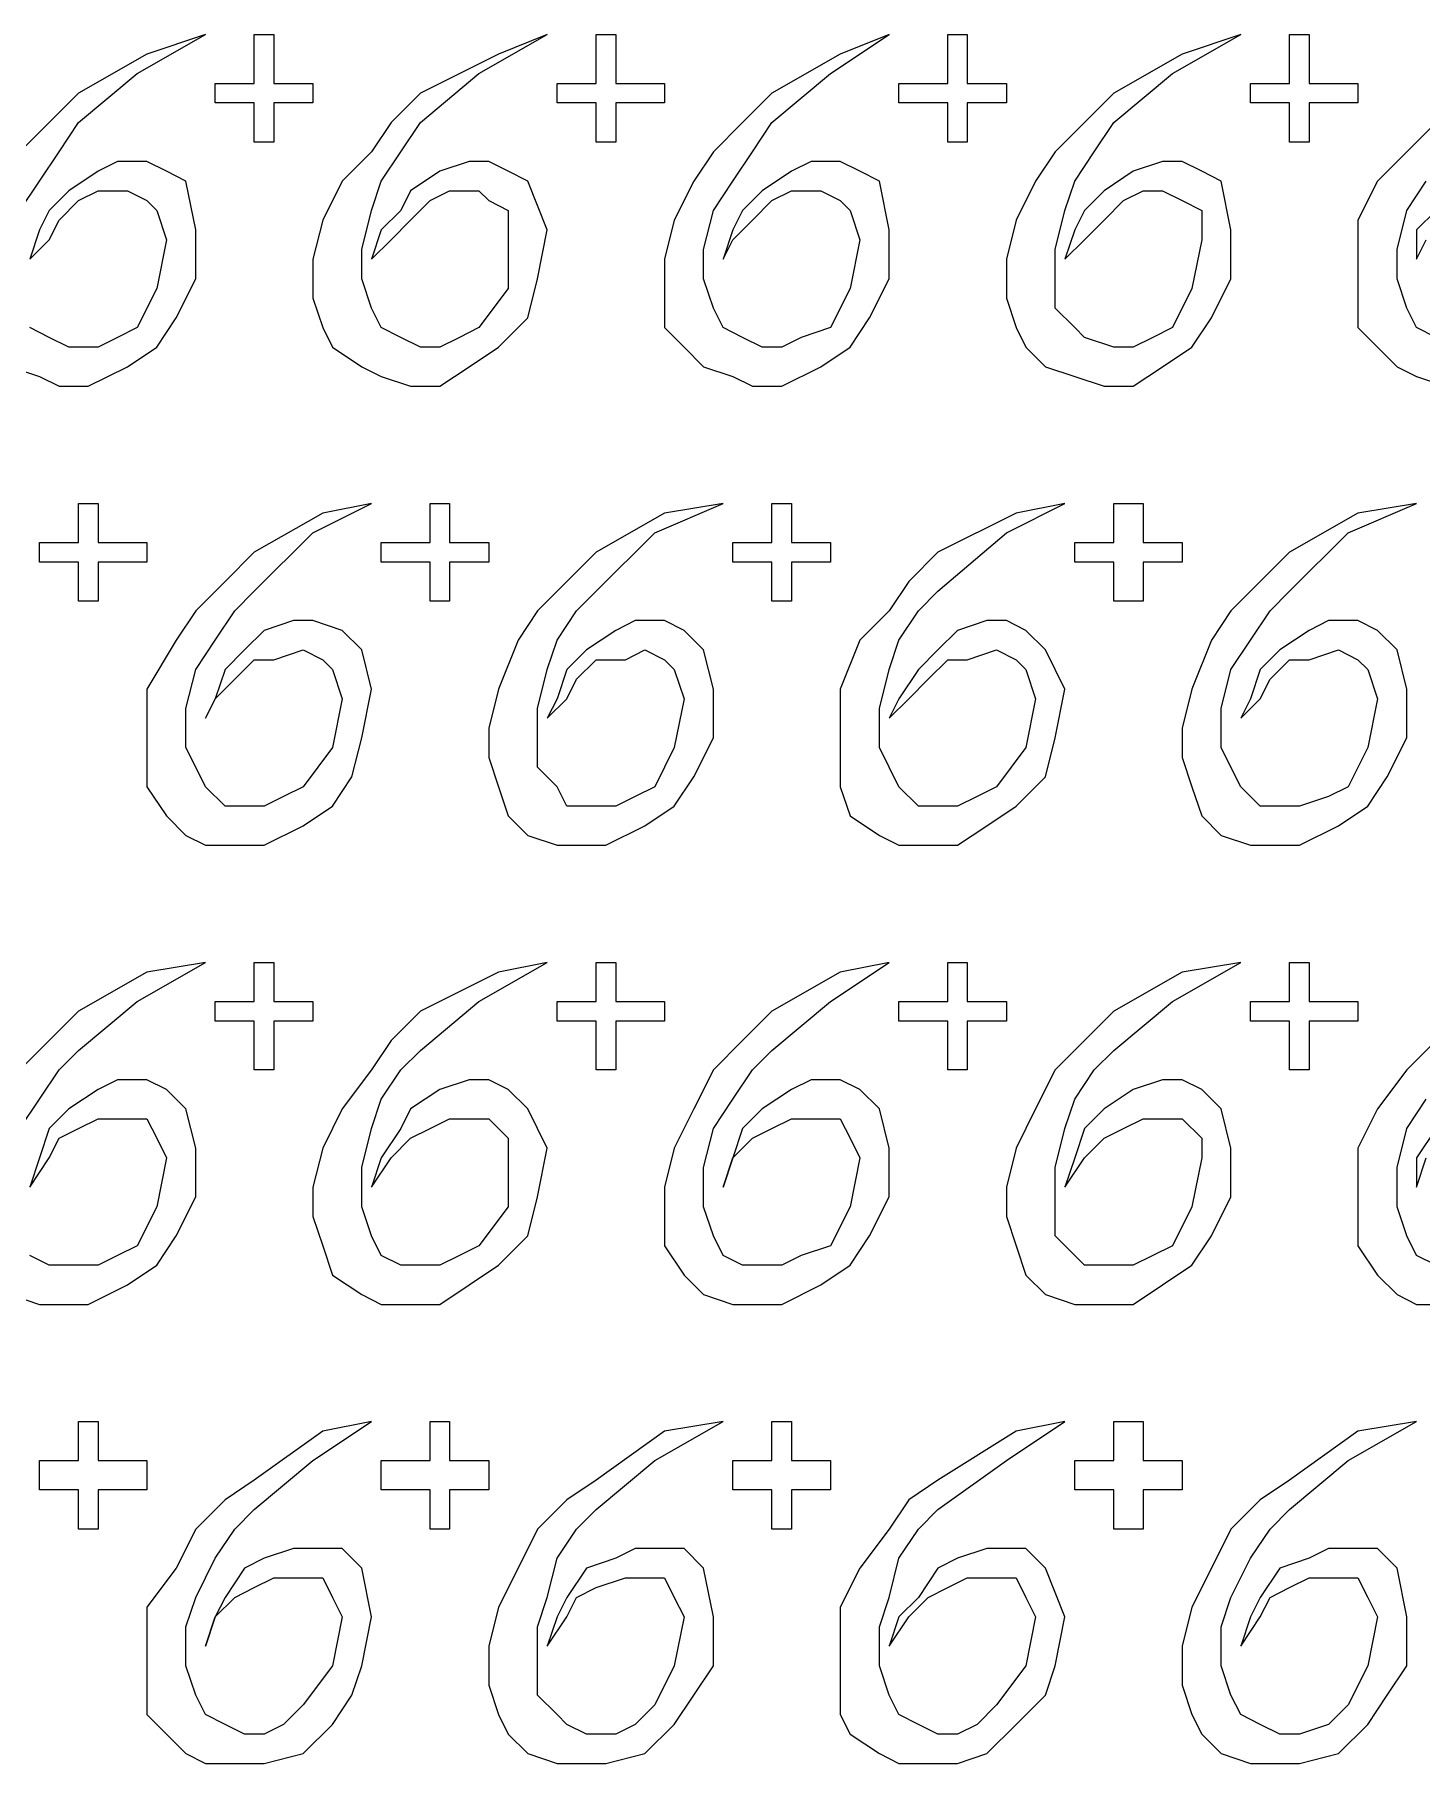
# Model space of a CAD drawing. Extents: x -66030 to 95157, y -13132 to 45879.
# Drawn here: x -4633 to -4078, y 25189 to 25880 of the extents above; entities that cross this region are included whole.
import ezdxf

# ---------------------------------------------------------------- set-up
doc = ezdxf.new("R2010")
doc.units = 0
doc.header["$LTSCALE"] = 100
doc.header["$MEASUREMENT"] = 0
doc.layers.get('0').update_dxf_attribs({"linetype": 'CONTINUOUS'})

msp = doc.modelspace()

# ---------------------------------------------------------------- linework, layer by layer
at = {"lineweight": 0}
for points in [[(-4638.93, 25809.6), (-4631.12, 25821.31), (-4623.3, 25833.03), (-4615.49, 25844.75), (-4592.06, 25864.28), (-4564.71, 25879.9), (-4588.15, 25872.09), (-4615.49, 25856.47), (-4627.21, 25844.75), (-4638.93, 25833.03)], [(-4072.56, 25844.75), (-4084.28, 25833.03), (-4096, 25821.31), (-4103.81, 25805.69), (-4103.81, 25790.07), (-4103.81, 25774.44), (-4103.81, 25762.72), (-4096, 25754.91), (-4088.19, 25747.1), (-4080.37, 25743.19), (-4068.66, 25739.29)], [(-4642.83, 25747.1), (-4631.12, 25743.19), (-4623.3, 25739.29), (-4611.59, 25739.29), (-4595.96, 25747.1), (-4584.24, 25754.91), (-4576.43, 25766.63), (-4568.62, 25782.25), (-4568.62, 25801.78), (-4572.53, 25821.31), (-4580.34, 25825.22), (-4588.15, 25829.13), (-4599.87, 25829.13), (-4607.68, 25825.22), (-4619.4, 25817.41), (-4627.21, 25809.6), (-4631.12, 25801.78), (-4635.02, 25790.07)], [(-4635.02, 25790.07), (-4627.21, 25797.88), (-4623.3, 25805.69), (-4615.49, 25813.5), (-4607.68, 25817.41), (-4595.96, 25817.41), (-4588.15, 25813.5), (-4584.24, 25809.6), (-4580.34, 25797.88), (-4584.24, 25778.35), (-4592.06, 25762.72), (-4599.87, 25758.82), (-4607.68, 25754.91), (-4619.4, 25754.91), (-4627.21, 25758.82), (-4635.02, 25762.72)], [(-4072.56, 25758.82), (-4080.37, 25762.72), (-4084.28, 25770.54), (-4088.19, 25782.25), (-4088.19, 25793.97), (-4084.28, 25809.6), (-4076.47, 25821.31)], [(-4072.56, 25809.6), (-4080.37, 25801.78), (-4080.37, 25790.07), (-4080.37, 25790.07), (-4076.47, 25797.88)], [(-4638.93, 25442.43), (-4631.12, 25454.15), (-4623.3, 25465.87), (-4615.49, 25473.68), (-4592.06, 25493.21), (-4564.71, 25508.84), (-4588.15, 25504.93), (-4615.49, 25489.31), (-4627.21, 25477.59), (-4638.93, 25465.87)], [(-4072.56, 25477.59), (-4084.28, 25465.87), (-4096, 25450.25), (-4103.81, 25434.62), (-4103.81, 25419), (-4103.81, 25407.28), (-4103.81, 25395.56), (-4096, 25383.85), (-4088.19, 25376.03), (-4080.37, 25372.13), (-4068.66, 25372.13)], [(-4642.83, 25376.03), (-4631.12, 25372.13), (-4623.3, 25372.13), (-4611.59, 25372.13), (-4595.96, 25379.94), (-4584.24, 25387.75), (-4576.43, 25399.47), (-4568.62, 25415.09), (-4568.62, 25434.62), (-4572.53, 25450.25), (-4580.34, 25458.06), (-4588.15, 25461.96), (-4599.87, 25461.96), (-4607.68, 25458.06), (-4619.4, 25450.25), (-4627.21, 25442.43), (-4631.12, 25430.72), (-4635.02, 25419)], [(-4072.56, 25387.75), (-4080.37, 25391.66), (-4084.28, 25399.47), (-4088.19, 25411.19), (-4088.19, 25426.81), (-4084.28, 25442.43), (-4076.47, 25454.15)], [(-4635.02, 25419), (-4627.21, 25430.72), (-4623.3, 25438.53), (-4615.49, 25442.43), (-4607.68, 25446.34), (-4595.96, 25446.34), (-4588.15, 25446.34), (-4584.24, 25438.53), (-4580.34, 25430.72), (-4584.24, 25411.19), (-4592.06, 25395.56), (-4599.87, 25391.66), (-4607.68, 25387.75), (-4619.4, 25387.75), (-4627.21, 25387.75), (-4635.02, 25391.66)], [(-4072.56, 25442.43), (-4080.37, 25430.72), (-4080.37, 25419), (-4080.37, 25419), (-4076.47, 25430.72)]]:
    msp.add_lwpolyline(points, dxfattribs=at)
for points in [[(-4560.81, 25860.37), (-4553, 25860.37), (-4545.19, 25860.37), (-4545.19, 25872.09), (-4545.19, 25879.9), (-4541.28, 25879.9), (-4537.37, 25879.9), (-4537.37, 25872.09), (-4537.37, 25860.37), (-4529.56, 25860.37), (-4521.75, 25860.37), (-4521.75, 25856.47), (-4521.75, 25852.56), (-4529.56, 25852.56), (-4537.37, 25852.56), (-4537.37, 25844.75), (-4537.37, 25836.94), (-4541.28, 25836.94), (-4545.19, 25836.94), (-4545.19, 25844.75), (-4545.19, 25852.56), (-4553, 25852.56), (-4560.81, 25852.56), (-4560.81, 25856.47), (-4560.81, 25860.37)], [(-4498.31, 25790.07), (-4490.5, 25797.88), (-4482.69, 25805.69), (-4474.88, 25813.5), (-4467.07, 25817.41), (-4455.35, 25817.41), (-4451.44, 25813.5), (-4443.63, 25809.6), (-4443.63, 25797.88), (-4443.63, 25778.35), (-4455.35, 25762.72), (-4463.16, 25758.82), (-4470.97, 25754.91), (-4478.78, 25754.91), (-4486.6, 25758.82), (-4494.41, 25762.72), (-4498.31, 25770.54), (-4502.22, 25782.25), (-4502.22, 25793.97), (-4498.31, 25809.6), (-4494.41, 25821.31), (-4486.6, 25833.03), (-4478.78, 25844.75), (-4455.35, 25864.28), (-4428.01, 25879.9), (-4447.54, 25872.09), (-4478.78, 25856.47), (-4490.5, 25844.75), (-4498.31, 25833.03), (-4510.03, 25821.31), (-4517.84, 25805.69), (-4521.75, 25790.07), (-4521.75, 25774.44), (-4517.84, 25762.72), (-4513.94, 25754.91), (-4502.22, 25747.1), (-4494.41, 25743.19), (-4482.69, 25739.29), (-4470.97, 25739.29), (-4459.25, 25747.1), (-4447.54, 25754.91), (-4435.82, 25766.63), (-4431.91, 25782.25), (-4428.01, 25801.78), (-4435.82, 25821.31), (-4443.63, 25825.22), (-4451.44, 25829.13), (-4459.25, 25829.13), (-4470.97, 25825.22), (-4482.69, 25817.41), (-4486.6, 25809.6), (-4494.41, 25801.78), (-4498.31, 25790.07)], [(-4424.1, 25860.37), (-4416.29, 25860.37), (-4408.48, 25860.37), (-4408.48, 25872.09), (-4408.48, 25879.9), (-4404.57, 25879.9), (-4400.66, 25879.9), (-4400.66, 25872.09), (-4400.66, 25860.37), (-4388.95, 25860.37), (-4381.13, 25860.37), (-4381.13, 25856.47), (-4381.13, 25852.56), (-4388.95, 25852.56), (-4400.66, 25852.56), (-4400.66, 25844.75), (-4400.66, 25836.94), (-4404.57, 25836.94), (-4408.48, 25836.94), (-4408.48, 25844.75), (-4408.48, 25852.56), (-4416.29, 25852.56), (-4424.1, 25852.56), (-4424.1, 25856.47), (-4424.1, 25860.37)], [(-4357.7, 25790.07), (-4353.79, 25797.88), (-4345.98, 25805.69), (-4338.17, 25813.5), (-4330.36, 25817.41), (-4318.64, 25817.41), (-4310.83, 25813.5), (-4306.92, 25809.6), (-4303.02, 25797.88), (-4306.92, 25778.35), (-4314.73, 25762.72), (-4326.45, 25758.82), (-4334.26, 25754.91), (-4342.07, 25754.91), (-4349.89, 25758.82), (-4357.7, 25762.72), (-4361.6, 25770.54), (-4365.51, 25782.25), (-4365.51, 25793.97), (-4361.6, 25809.6), (-4353.79, 25821.31), (-4345.98, 25833.03), (-4338.17, 25844.75), (-4314.73, 25864.28), (-4291.3, 25879.9), (-4310.83, 25872.09), (-4338.17, 25856.47), (-4349.89, 25844.75), (-4361.6, 25833.03), (-4369.42, 25821.31), (-4377.23, 25805.69), (-4381.13, 25790.07), (-4381.13, 25774.44), (-4381.13, 25762.72), (-4373.32, 25754.91), (-4365.51, 25747.1), (-4353.79, 25743.19), (-4345.98, 25739.29), (-4334.26, 25739.29), (-4318.64, 25747.1), (-4306.92, 25754.91), (-4299.11, 25766.63), (-4291.3, 25782.25), (-4291.3, 25801.78), (-4295.2, 25821.31), (-4303.02, 25825.22), (-4310.83, 25829.13), (-4322.54, 25829.13), (-4330.36, 25825.22), (-4342.07, 25817.41), (-4349.89, 25809.6), (-4353.79, 25801.78), (-4357.7, 25790.07)], [(-4287.39, 25860.37), (-4275.67, 25860.37), (-4267.86, 25860.37), (-4267.86, 25872.09), (-4267.86, 25879.9), (-4263.96, 25879.9), (-4260.05, 25879.9), (-4260.05, 25872.09), (-4260.05, 25860.37), (-4252.24, 25860.37), (-4244.43, 25860.37), (-4244.43, 25856.47), (-4244.43, 25852.56), (-4252.24, 25852.56), (-4260.05, 25852.56), (-4260.05, 25844.75), (-4260.05, 25836.94), (-4263.96, 25836.94), (-4267.86, 25836.94), (-4267.86, 25844.75), (-4267.86, 25852.56), (-4275.67, 25852.56), (-4287.39, 25852.56), (-4287.39, 25856.47), (-4287.39, 25860.37)], [(-4220.99, 25790.07), (-4213.18, 25797.88), (-4205.37, 25805.69), (-4197.55, 25813.5), (-4189.74, 25817.41), (-4181.93, 25817.41), (-4174.12, 25813.5), (-4166.31, 25809.6), (-4166.31, 25797.88), (-4170.21, 25778.35), (-4178.02, 25762.72), (-4185.84, 25758.82), (-4193.65, 25754.91), (-4201.46, 25754.91), (-4213.18, 25758.82), (-4217.08, 25762.72), (-4224.9, 25770.54), (-4224.9, 25782.25), (-4224.9, 25793.97), (-4220.99, 25809.6), (-4217.08, 25821.31), (-4209.27, 25833.03), (-4201.46, 25844.75), (-4178.02, 25864.28), (-4150.68, 25879.9), (-4174.12, 25872.09), (-4201.46, 25856.47), (-4213.18, 25844.75), (-4224.9, 25833.03), (-4232.71, 25821.31), (-4240.52, 25805.69), (-4244.43, 25790.07), (-4244.43, 25774.44), (-4240.52, 25762.72), (-4236.61, 25754.91), (-4228.8, 25747.1), (-4217.08, 25743.19), (-4205.37, 25739.29), (-4193.65, 25739.29), (-4181.93, 25747.1), (-4170.21, 25754.91), (-4162.4, 25766.63), (-4154.59, 25782.25), (-4154.59, 25801.78), (-4158.49, 25821.31), (-4166.31, 25825.22), (-4174.12, 25829.13), (-4181.93, 25829.13), (-4193.65, 25825.22), (-4205.37, 25817.41), (-4213.18, 25809.6), (-4217.08, 25801.78), (-4220.99, 25790.07)], [(-4146.78, 25860.37), (-4138.96, 25860.37), (-4131.15, 25860.37), (-4131.15, 25872.09), (-4131.15, 25879.9), (-4127.25, 25879.9), (-4123.34, 25879.9), (-4123.34, 25872.09), (-4123.34, 25860.37), (-4115.53, 25860.37), (-4103.81, 25860.37), (-4103.81, 25856.47), (-4103.81, 25852.56), (-4115.53, 25852.56), (-4123.34, 25852.56), (-4123.34, 25844.75), (-4123.34, 25836.94), (-4127.25, 25836.94), (-4131.15, 25836.94), (-4131.15, 25844.75), (-4131.15, 25852.56), (-4138.96, 25852.56), (-4146.78, 25852.56), (-4146.78, 25856.47), (-4146.78, 25860.37)], [(-4631.12, 25676.79), (-4623.3, 25676.79), (-4615.49, 25676.79), (-4615.49, 25684.6), (-4615.49, 25692.42), (-4611.59, 25692.42), (-4607.68, 25692.42), (-4607.68, 25684.6), (-4607.68, 25676.79), (-4599.87, 25676.79), (-4588.15, 25676.79), (-4588.15, 25672.89), (-4588.15, 25668.98), (-4599.87, 25668.98), (-4607.68, 25668.98), (-4607.68, 25661.17), (-4607.68, 25653.36), (-4611.59, 25653.36), (-4615.49, 25653.36), (-4615.49, 25661.17), (-4615.49, 25668.98), (-4623.3, 25668.98), (-4631.12, 25668.98), (-4631.12, 25672.89), (-4631.12, 25676.79)], [(-4564.71, 25606.49), (-4560.81, 25614.3), (-4553, 25622.11), (-4545.19, 25629.92), (-4537.37, 25629.92), (-4525.66, 25633.83), (-4517.84, 25629.92), (-4513.94, 25626.02), (-4510.03, 25614.3), (-4513.94, 25594.77), (-4525.66, 25579.14), (-4533.47, 25575.24), (-4541.28, 25571.33), (-4549.09, 25571.33), (-4556.9, 25571.33), (-4564.71, 25579.14), (-4568.62, 25586.96), (-4572.53, 25594.77), (-4572.53, 25610.39), (-4568.62, 25626.02), (-4560.81, 25637.73), (-4553, 25649.45), (-4545.19, 25657.26), (-4521.75, 25680.7), (-4498.31, 25692.42), (-4517.84, 25688.51), (-4545.19, 25672.89), (-4556.9, 25661.17), (-4568.62, 25649.45), (-4576.43, 25637.73), (-4588.15, 25618.2), (-4588.15, 25602.58), (-4588.15, 25590.86), (-4588.15, 25579.14), (-4580.34, 25567.43), (-4572.53, 25559.61), (-4564.71, 25555.71), (-4553, 25555.71), (-4541.28, 25555.71), (-4525.66, 25563.52), (-4513.94, 25571.33), (-4506.13, 25583.05), (-4502.22, 25598.67), (-4498.31, 25618.2), (-4502.22, 25633.83), (-4510.03, 25641.64), (-4521.75, 25645.55), (-4529.56, 25645.55), (-4541.28, 25641.64), (-4549.09, 25633.83), (-4556.9, 25626.02), (-4560.81, 25614.3), (-4564.71, 25606.49)], [(-4494.41, 25676.79), (-4486.6, 25676.79), (-4474.88, 25676.79), (-4474.88, 25684.6), (-4474.88, 25692.42), (-4470.97, 25692.42), (-4467.07, 25692.42), (-4467.07, 25684.6), (-4467.07, 25676.79), (-4459.25, 25676.79), (-4451.44, 25676.79), (-4451.44, 25672.89), (-4451.44, 25668.98), (-4459.25, 25668.98), (-4467.07, 25668.98), (-4467.07, 25661.17), (-4467.07, 25653.36), (-4470.97, 25653.36), (-4474.88, 25653.36), (-4474.88, 25661.17), (-4474.88, 25668.98), (-4486.6, 25668.98), (-4494.41, 25668.98), (-4494.41, 25672.89), (-4494.41, 25676.79)], [(-4428.01, 25606.49), (-4420.19, 25614.3), (-4416.29, 25622.11), (-4408.48, 25629.92), (-4396.76, 25629.92), (-4388.95, 25633.83), (-4381.13, 25629.92), (-4377.23, 25626.02), (-4373.32, 25614.3), (-4377.23, 25594.77), (-4385.04, 25579.14), (-4392.85, 25575.24), (-4400.66, 25571.33), (-4412.38, 25571.33), (-4420.19, 25571.33), (-4424.1, 25579.14), (-4431.91, 25586.96), (-4431.91, 25594.77), (-4431.91, 25610.39), (-4428.01, 25626.02), (-4424.1, 25637.73), (-4416.29, 25649.45), (-4408.48, 25657.26), (-4385.04, 25680.7), (-4357.7, 25692.42), (-4381.13, 25688.51), (-4408.48, 25672.89), (-4420.19, 25661.17), (-4431.91, 25649.45), (-4439.72, 25637.73), (-4447.54, 25618.2), (-4451.44, 25602.58), (-4451.44, 25590.86), (-4447.54, 25579.14), (-4443.63, 25567.43), (-4435.82, 25559.61), (-4424.1, 25555.71), (-4412.38, 25555.71), (-4404.57, 25555.71), (-4388.95, 25563.52), (-4377.23, 25571.33), (-4369.42, 25583.05), (-4361.6, 25598.67), (-4361.6, 25618.2), (-4365.51, 25633.83), (-4373.32, 25641.64), (-4381.13, 25645.55), (-4392.85, 25645.55), (-4400.66, 25641.64), (-4412.38, 25633.83), (-4420.19, 25626.02), (-4424.1, 25614.3), (-4428.01, 25606.49)], [(-4353.79, 25676.79), (-4345.98, 25676.79), (-4338.17, 25676.79), (-4338.17, 25684.6), (-4338.17, 25692.42), (-4334.26, 25692.42), (-4330.36, 25692.42), (-4330.36, 25684.6), (-4330.36, 25676.79), (-4322.54, 25676.79), (-4314.73, 25676.79), (-4314.73, 25672.89), (-4314.73, 25668.98), (-4322.54, 25668.98), (-4330.36, 25668.98), (-4330.36, 25661.17), (-4330.36, 25653.36), (-4334.26, 25653.36), (-4338.17, 25653.36), (-4338.17, 25661.17), (-4338.17, 25668.98), (-4345.98, 25668.98), (-4353.79, 25668.98), (-4353.79, 25672.89), (-4353.79, 25676.79)], [(-4291.3, 25606.49), (-4283.49, 25614.3), (-4275.67, 25622.11), (-4267.86, 25629.92), (-4260.05, 25629.92), (-4248.33, 25633.83), (-4240.52, 25629.92), (-4236.61, 25626.02), (-4232.71, 25614.3), (-4236.61, 25594.77), (-4248.33, 25579.14), (-4256.14, 25575.24), (-4263.96, 25571.33), (-4271.77, 25571.33), (-4279.58, 25571.33), (-4287.39, 25579.14), (-4291.3, 25586.96), (-4295.2, 25594.77), (-4295.2, 25610.39), (-4291.3, 25626.02), (-4287.39, 25637.73), (-4279.58, 25649.45), (-4271.77, 25657.26), (-4244.43, 25680.7), (-4220.99, 25692.42), (-4240.52, 25688.51), (-4271.77, 25672.89), (-4283.49, 25661.17), (-4291.3, 25649.45), (-4303.02, 25637.73), (-4310.83, 25618.2), (-4310.83, 25602.58), (-4310.83, 25590.86), (-4310.83, 25579.14), (-4306.92, 25567.43), (-4295.2, 25559.61), (-4287.39, 25555.71), (-4275.67, 25555.71), (-4263.96, 25555.71), (-4252.24, 25563.52), (-4240.52, 25571.33), (-4228.8, 25583.05), (-4224.9, 25598.67), (-4220.99, 25618.2), (-4228.8, 25633.83), (-4236.61, 25641.64), (-4244.43, 25645.55), (-4252.24, 25645.55), (-4263.96, 25641.64), (-4271.77, 25633.83), (-4279.58, 25626.02), (-4287.39, 25614.3), (-4291.3, 25606.49)], [(-4217.08, 25676.79), (-4209.27, 25676.79), (-4201.46, 25676.79), (-4201.46, 25684.6), (-4201.46, 25692.42), (-4193.65, 25692.42), (-4189.74, 25692.42), (-4189.74, 25684.6), (-4189.74, 25676.79), (-4181.93, 25676.79), (-4174.12, 25676.79), (-4174.12, 25672.89), (-4174.12, 25668.98), (-4181.93, 25668.98), (-4189.74, 25668.98), (-4189.74, 25661.17), (-4189.74, 25653.36), (-4193.65, 25653.36), (-4201.46, 25653.36), (-4201.46, 25661.17), (-4201.46, 25668.98), (-4209.27, 25668.98), (-4217.08, 25668.98), (-4217.08, 25672.89), (-4217.08, 25676.79)], [(-4150.68, 25606.49), (-4142.87, 25614.3), (-4138.96, 25622.11), (-4131.15, 25629.92), (-4123.34, 25629.92), (-4111.62, 25633.83), (-4103.81, 25629.92), (-4099.9, 25626.02), (-4096, 25614.3), (-4099.9, 25594.77), (-4107.72, 25579.14), (-4115.53, 25575.24), (-4127.25, 25571.33), (-4135.06, 25571.33), (-4142.87, 25571.33), (-4150.68, 25579.14), (-4154.59, 25586.96), (-4158.49, 25594.77), (-4158.49, 25610.39), (-4154.59, 25626.02), (-4146.78, 25637.73), (-4138.96, 25649.45), (-4131.15, 25657.26), (-4107.72, 25680.7), (-4080.37, 25692.42), (-4103.81, 25688.51), (-4131.15, 25672.89), (-4142.87, 25661.17), (-4154.59, 25649.45), (-4162.4, 25637.73), (-4170.21, 25618.2), (-4174.12, 25602.58), (-4174.12, 25590.86), (-4170.21, 25579.14), (-4166.31, 25567.43), (-4158.49, 25559.61), (-4146.78, 25555.71), (-4138.96, 25555.71), (-4127.25, 25555.71), (-4111.62, 25563.52), (-4099.9, 25571.33), (-4092.09, 25583.05), (-4084.28, 25598.67), (-4084.28, 25618.2), (-4088.19, 25633.83), (-4096, 25641.64), (-4103.81, 25645.55), (-4115.53, 25645.55), (-4123.34, 25641.64), (-4135.06, 25633.83), (-4142.87, 25626.02), (-4146.78, 25614.3), (-4150.68, 25606.49)], [(-4560.81, 25493.21), (-4553, 25493.21), (-4545.19, 25493.21), (-4545.19, 25501.02), (-4545.19, 25508.84), (-4541.28, 25508.84), (-4537.37, 25508.84), (-4537.37, 25501.02), (-4537.37, 25493.21), (-4529.56, 25493.21), (-4521.75, 25493.21), (-4521.75, 25489.31), (-4521.75, 25485.4), (-4529.56, 25485.4), (-4537.37, 25485.4), (-4537.37, 25477.59), (-4537.37, 25465.87), (-4541.28, 25465.87), (-4545.19, 25465.87), (-4545.19, 25477.59), (-4545.19, 25485.4), (-4553, 25485.4), (-4560.81, 25485.4), (-4560.81, 25489.31), (-4560.81, 25493.21)], [(-4498.31, 25419), (-4490.5, 25430.72), (-4482.69, 25438.53), (-4474.88, 25442.43), (-4467.07, 25446.34), (-4455.35, 25446.34), (-4451.44, 25446.34), (-4443.63, 25438.53), (-4443.63, 25430.72), (-4443.63, 25411.19), (-4455.35, 25395.56), (-4463.16, 25391.66), (-4470.97, 25387.75), (-4478.78, 25387.75), (-4486.6, 25387.75), (-4494.41, 25391.66), (-4498.31, 25399.47), (-4502.22, 25411.19), (-4502.22, 25426.81), (-4498.31, 25442.43), (-4494.41, 25454.15), (-4486.6, 25465.87), (-4478.78, 25473.68), (-4455.35, 25493.21), (-4428.01, 25508.84), (-4447.54, 25504.93), (-4478.78, 25489.31), (-4490.5, 25477.59), (-4498.31, 25465.87), (-4510.03, 25450.25), (-4517.84, 25434.62), (-4521.75, 25419), (-4521.75, 25407.28), (-4517.84, 25395.56), (-4513.94, 25383.85), (-4502.22, 25376.03), (-4494.41, 25372.13), (-4482.69, 25372.13), (-4470.97, 25372.13), (-4459.25, 25379.94), (-4447.54, 25387.75), (-4435.82, 25399.47), (-4431.91, 25415.09), (-4428.01, 25434.62), (-4435.82, 25450.25), (-4443.63, 25458.06), (-4451.44, 25461.96), (-4459.25, 25461.96), (-4470.97, 25458.06), (-4482.69, 25450.25), (-4486.6, 25442.43), (-4494.41, 25430.72), (-4498.31, 25419)], [(-4424.1, 25493.21), (-4416.29, 25493.21), (-4408.48, 25493.21), (-4408.48, 25501.02), (-4408.48, 25508.84), (-4404.57, 25508.84), (-4400.66, 25508.84), (-4400.66, 25501.02), (-4400.66, 25493.21), (-4388.95, 25493.21), (-4381.13, 25493.21), (-4381.13, 25489.31), (-4381.13, 25485.4), (-4388.95, 25485.4), (-4400.66, 25485.4), (-4400.66, 25477.59), (-4400.66, 25465.87), (-4404.57, 25465.87), (-4408.48, 25465.87), (-4408.48, 25477.59), (-4408.48, 25485.4), (-4416.29, 25485.4), (-4424.1, 25485.4), (-4424.1, 25489.31), (-4424.1, 25493.21)], [(-4357.7, 25419), (-4353.79, 25430.72), (-4345.98, 25438.53), (-4338.17, 25442.43), (-4330.36, 25446.34), (-4318.64, 25446.34), (-4310.83, 25446.34), (-4306.92, 25438.53), (-4303.02, 25430.72), (-4306.92, 25411.19), (-4314.73, 25395.56), (-4326.45, 25391.66), (-4334.26, 25387.75), (-4342.07, 25387.75), (-4349.89, 25387.75), (-4357.7, 25391.66), (-4361.6, 25399.47), (-4365.51, 25411.19), (-4365.51, 25426.81), (-4361.6, 25442.43), (-4353.79, 25454.15), (-4345.98, 25465.87), (-4338.17, 25473.68), (-4314.73, 25493.21), (-4291.3, 25508.84), (-4310.83, 25504.93), (-4338.17, 25489.31), (-4349.89, 25477.59), (-4361.6, 25465.87), (-4369.42, 25450.25), (-4377.23, 25434.62), (-4381.13, 25419), (-4381.13, 25407.28), (-4381.13, 25395.56), (-4373.32, 25383.85), (-4365.51, 25376.03), (-4353.79, 25372.13), (-4345.98, 25372.13), (-4334.26, 25372.13), (-4318.64, 25379.94), (-4306.92, 25387.75), (-4299.11, 25399.47), (-4291.3, 25415.09), (-4291.3, 25434.62), (-4295.2, 25450.25), (-4303.02, 25458.06), (-4310.83, 25461.96), (-4322.54, 25461.96), (-4330.36, 25458.06), (-4342.07, 25450.25), (-4349.89, 25442.43), (-4353.79, 25430.72), (-4357.7, 25419)], [(-4287.39, 25493.21), (-4275.67, 25493.21), (-4267.86, 25493.21), (-4267.86, 25501.02), (-4267.86, 25508.84), (-4263.96, 25508.84), (-4260.05, 25508.84), (-4260.05, 25501.02), (-4260.05, 25493.21), (-4252.24, 25493.21), (-4244.43, 25493.21), (-4244.43, 25489.31), (-4244.43, 25485.4), (-4252.24, 25485.4), (-4260.05, 25485.4), (-4260.05, 25477.59), (-4260.05, 25465.87), (-4263.96, 25465.87), (-4267.86, 25465.87), (-4267.86, 25477.59), (-4267.86, 25485.4), (-4275.67, 25485.4), (-4287.39, 25485.4), (-4287.39, 25489.31), (-4287.39, 25493.21)], [(-4220.99, 25419), (-4213.18, 25430.72), (-4205.37, 25438.53), (-4197.55, 25442.43), (-4189.74, 25446.34), (-4181.93, 25446.34), (-4174.12, 25446.34), (-4166.31, 25438.53), (-4166.31, 25430.72), (-4170.21, 25411.19), (-4178.02, 25395.56), (-4185.84, 25391.66), (-4193.65, 25387.75), (-4201.46, 25387.75), (-4213.18, 25387.75), (-4217.08, 25391.66), (-4224.9, 25399.47), (-4224.9, 25411.19), (-4224.9, 25426.81), (-4220.99, 25442.43), (-4217.08, 25454.15), (-4209.27, 25465.87), (-4201.46, 25473.68), (-4178.02, 25493.21), (-4150.68, 25508.84), (-4174.12, 25504.93), (-4201.46, 25489.31), (-4213.18, 25477.59), (-4224.9, 25465.87), (-4232.71, 25450.25), (-4240.52, 25434.62), (-4244.43, 25419), (-4244.43, 25407.28), (-4240.52, 25395.56), (-4236.61, 25383.85), (-4228.8, 25376.03), (-4217.08, 25372.13), (-4205.37, 25372.13), (-4193.65, 25372.13), (-4181.93, 25379.94), (-4170.21, 25387.75), (-4162.4, 25399.47), (-4154.59, 25415.09), (-4154.59, 25434.62), (-4158.49, 25450.25), (-4166.31, 25458.06), (-4174.12, 25461.96), (-4181.93, 25461.96), (-4193.65, 25458.06), (-4205.37, 25450.25), (-4213.18, 25442.43), (-4217.08, 25430.72), (-4220.99, 25419)], [(-4146.78, 25493.21), (-4138.96, 25493.21), (-4131.15, 25493.21), (-4131.15, 25501.02), (-4131.15, 25508.84), (-4127.25, 25508.84), (-4123.34, 25508.84), (-4123.34, 25501.02), (-4123.34, 25493.21), (-4115.53, 25493.21), (-4103.81, 25493.21), (-4103.81, 25489.31), (-4103.81, 25485.4), (-4115.53, 25485.4), (-4123.34, 25485.4), (-4123.34, 25477.59), (-4123.34, 25465.87), (-4127.25, 25465.87), (-4131.15, 25465.87), (-4131.15, 25477.59), (-4131.15, 25485.4), (-4138.96, 25485.4), (-4146.78, 25485.4), (-4146.78, 25489.31), (-4146.78, 25493.21)], [(-4631.12, 25309.63), (-4623.3, 25309.63), (-4615.49, 25309.63), (-4615.49, 25317.44), (-4615.49, 25325.26), (-4611.59, 25325.26), (-4607.68, 25325.26), (-4607.68, 25317.44), (-4607.68, 25309.63), (-4599.87, 25309.63), (-4588.15, 25309.63), (-4588.15, 25305.73), (-4588.15, 25297.91), (-4599.87, 25297.91), (-4607.68, 25297.91), (-4607.68, 25290.1), (-4607.68, 25282.29), (-4611.59, 25282.29), (-4615.49, 25282.29), (-4615.49, 25290.1), (-4615.49, 25297.91), (-4623.3, 25297.91), (-4631.12, 25297.91), (-4631.12, 25305.73), (-4631.12, 25309.63)], [(-4564.71, 25235.42), (-4560.81, 25247.14), (-4553, 25254.95), (-4545.19, 25258.85), (-4537.37, 25262.76), (-4525.66, 25262.76), (-4517.84, 25262.76), (-4513.94, 25254.95), (-4510.03, 25247.14), (-4513.94, 25227.61), (-4525.66, 25211.98), (-4533.47, 25204.17), (-4541.28, 25200.26), (-4549.09, 25200.26), (-4556.9, 25204.17), (-4564.71, 25208.08), (-4568.62, 25215.89), (-4572.53, 25227.61), (-4572.53, 25243.23), (-4568.62, 25254.95), (-4560.81, 25270.57), (-4553, 25282.29), (-4545.19, 25290.1), (-4521.75, 25309.63), (-4498.31, 25325.26), (-4517.84, 25321.35), (-4545.19, 25301.82), (-4556.9, 25294.01), (-4568.62, 25282.29), (-4576.43, 25266.67), (-4588.15, 25251.04), (-4588.15, 25235.42), (-4588.15, 25219.79), (-4588.15, 25208.08), (-4580.34, 25200.26), (-4572.53, 25192.45), (-4564.71, 25188.55), (-4553, 25188.55), (-4541.28, 25188.55), (-4525.66, 25192.45), (-4513.94, 25204.17), (-4506.13, 25215.89), (-4502.22, 25227.61), (-4498.31, 25247.14), (-4502.22, 25266.67), (-4510.03, 25274.48), (-4521.75, 25274.48), (-4529.56, 25274.48), (-4541.28, 25270.57), (-4549.09, 25266.67), (-4556.9, 25254.95), (-4560.81, 25247.14), (-4564.71, 25235.42)], [(-4494.41, 25309.63), (-4486.6, 25309.63), (-4474.88, 25309.63), (-4474.88, 25317.44), (-4474.88, 25325.26), (-4470.97, 25325.26), (-4467.07, 25325.26), (-4467.07, 25317.44), (-4467.07, 25309.63), (-4459.25, 25309.63), (-4451.44, 25309.63), (-4451.44, 25305.73), (-4451.44, 25297.91), (-4459.25, 25297.91), (-4467.07, 25297.91), (-4467.07, 25290.1), (-4467.07, 25282.29), (-4470.97, 25282.29), (-4474.88, 25282.29), (-4474.88, 25290.1), (-4474.88, 25297.91), (-4486.6, 25297.91), (-4494.41, 25297.91), (-4494.41, 25305.73), (-4494.41, 25309.63)], [(-4428.01, 25235.42), (-4420.19, 25247.14), (-4416.29, 25254.95), (-4408.48, 25258.85), (-4396.76, 25262.76), (-4388.95, 25262.76), (-4381.13, 25262.76), (-4377.23, 25254.95), (-4373.32, 25247.14), (-4377.23, 25227.61), (-4385.04, 25211.98), (-4392.85, 25204.17), (-4400.66, 25200.26), (-4412.38, 25200.26), (-4420.19, 25204.17), (-4424.1, 25208.08), (-4431.91, 25215.89), (-4431.91, 25227.61), (-4431.91, 25243.23), (-4428.01, 25254.95), (-4424.1, 25270.57), (-4416.29, 25282.29), (-4408.48, 25290.1), (-4385.04, 25309.63), (-4357.7, 25325.26), (-4381.13, 25321.35), (-4408.48, 25301.82), (-4420.19, 25294.01), (-4431.91, 25282.29), (-4439.72, 25266.67), (-4447.54, 25251.04), (-4451.44, 25235.42), (-4451.44, 25219.79), (-4447.54, 25208.08), (-4443.63, 25200.26), (-4435.82, 25192.45), (-4424.1, 25188.55), (-4412.38, 25188.55), (-4404.57, 25188.55), (-4388.95, 25192.45), (-4377.23, 25204.17), (-4369.42, 25215.89), (-4361.6, 25227.61), (-4361.6, 25247.14), (-4365.51, 25266.67), (-4373.32, 25274.48), (-4381.13, 25274.48), (-4392.85, 25274.48), (-4400.66, 25270.57), (-4412.38, 25266.67), (-4420.19, 25254.95), (-4424.1, 25247.14), (-4428.01, 25235.42)], [(-4353.79, 25309.63), (-4345.98, 25309.63), (-4338.17, 25309.63), (-4338.17, 25317.44), (-4338.17, 25325.26), (-4334.26, 25325.26), (-4330.36, 25325.26), (-4330.36, 25317.44), (-4330.36, 25309.63), (-4322.54, 25309.63), (-4314.73, 25309.63), (-4314.73, 25305.73), (-4314.73, 25297.91), (-4322.54, 25297.91), (-4330.36, 25297.91), (-4330.36, 25290.1), (-4330.36, 25282.29), (-4334.26, 25282.29), (-4338.17, 25282.29), (-4338.17, 25290.1), (-4338.17, 25297.91), (-4345.98, 25297.91), (-4353.79, 25297.91), (-4353.79, 25305.73), (-4353.79, 25309.63)], [(-4291.3, 25235.42), (-4283.49, 25247.14), (-4275.67, 25254.95), (-4267.86, 25258.85), (-4260.05, 25262.76), (-4248.33, 25262.76), (-4240.52, 25262.76), (-4236.61, 25254.95), (-4232.71, 25247.14), (-4236.61, 25227.61), (-4248.33, 25211.98), (-4256.14, 25204.17), (-4263.96, 25200.26), (-4271.77, 25200.26), (-4279.58, 25204.17), (-4287.39, 25208.08), (-4291.3, 25215.89), (-4295.2, 25227.61), (-4295.2, 25243.23), (-4291.3, 25254.95), (-4287.39, 25270.57), (-4279.58, 25282.29), (-4271.77, 25290.1), (-4244.43, 25309.63), (-4220.99, 25325.26), (-4240.52, 25321.35), (-4271.77, 25301.82), (-4283.49, 25294.01), (-4291.3, 25282.29), (-4303.02, 25266.67), (-4310.83, 25251.04), (-4310.83, 25235.42), (-4310.83, 25219.79), (-4310.83, 25208.08), (-4306.92, 25200.26), (-4295.2, 25192.45), (-4287.39, 25188.55), (-4275.67, 25188.55), (-4263.96, 25188.55), (-4252.24, 25192.45), (-4240.52, 25204.17), (-4228.8, 25215.89), (-4224.9, 25227.61), (-4220.99, 25247.14), (-4228.8, 25266.67), (-4236.61, 25274.48), (-4244.43, 25274.48), (-4252.24, 25274.48), (-4263.96, 25270.57), (-4271.77, 25266.67), (-4279.58, 25254.95), (-4287.39, 25247.14), (-4291.3, 25235.42)], [(-4217.08, 25309.63), (-4209.27, 25309.63), (-4201.46, 25309.63), (-4201.46, 25317.44), (-4201.46, 25325.26), (-4193.65, 25325.26), (-4189.74, 25325.26), (-4189.74, 25317.44), (-4189.74, 25309.63), (-4181.93, 25309.63), (-4174.12, 25309.63), (-4174.12, 25305.73), (-4174.12, 25297.91), (-4181.93, 25297.91), (-4189.74, 25297.91), (-4189.74, 25290.1), (-4189.74, 25282.29), (-4193.65, 25282.29), (-4201.46, 25282.29), (-4201.46, 25290.1), (-4201.46, 25297.91), (-4209.27, 25297.91), (-4217.08, 25297.91), (-4217.08, 25305.73), (-4217.08, 25309.63)], [(-4150.68, 25235.42), (-4142.87, 25247.14), (-4138.96, 25254.95), (-4131.15, 25258.85), (-4123.34, 25262.76), (-4111.62, 25262.76), (-4103.81, 25262.76), (-4099.9, 25254.95), (-4096, 25247.14), (-4099.9, 25227.61), (-4107.72, 25211.98), (-4115.53, 25204.17), (-4127.25, 25200.26), (-4135.06, 25200.26), (-4142.87, 25204.17), (-4150.68, 25208.08), (-4154.59, 25215.89), (-4158.49, 25227.61), (-4158.49, 25243.23), (-4154.59, 25254.95), (-4146.78, 25270.57), (-4138.96, 25282.29), (-4131.15, 25290.1), (-4107.72, 25309.63), (-4080.37, 25325.26), (-4103.81, 25321.35), (-4131.15, 25301.82), (-4142.87, 25294.01), (-4154.59, 25282.29), (-4162.4, 25266.67), (-4170.21, 25251.04), (-4174.12, 25235.42), (-4174.12, 25219.79), (-4170.21, 25208.08), (-4166.31, 25200.26), (-4158.49, 25192.45), (-4146.78, 25188.55), (-4138.96, 25188.55), (-4127.25, 25188.55), (-4111.62, 25192.45), (-4099.9, 25204.17), (-4092.09, 25215.89), (-4084.28, 25227.61), (-4084.28, 25247.14), (-4088.19, 25266.67), (-4096, 25274.48), (-4103.81, 25274.48), (-4115.53, 25274.48), (-4123.34, 25270.57), (-4135.06, 25266.67), (-4142.87, 25254.95), (-4146.78, 25247.14), (-4150.68, 25235.42)]]:
    msp.add_lwpolyline(points, close=True, dxfattribs=at)

doc.saveas('drawing.dxf')
